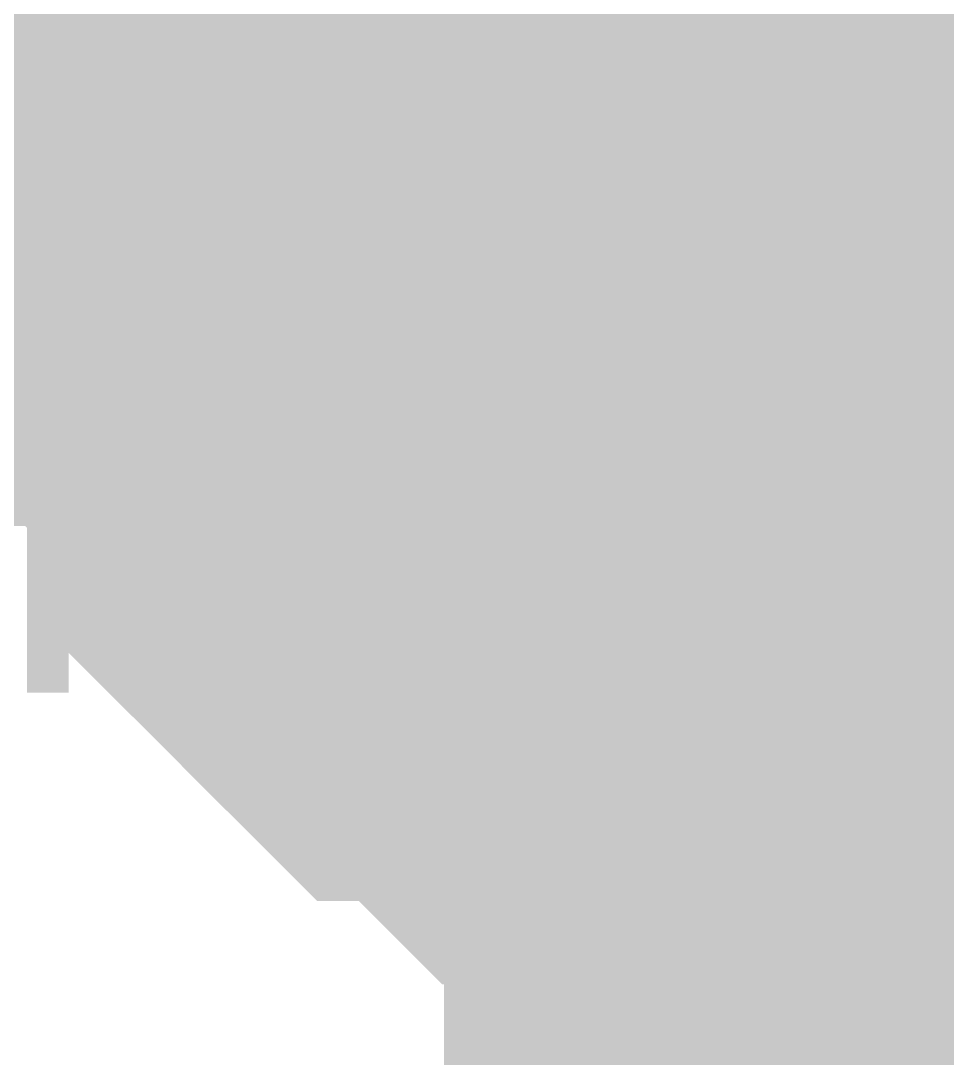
# Model space of a CAD drawing. Header units: inches. Extents: x 0 to 841, y 0 to 594.
# Drawn here: x 774.189 to 775.186, y 476.534 to 477.651 of the extents above; entities that cross this region are included whole.
import ezdxf

# ---------------------------------------------------------------- set-up
doc = ezdxf.new("R2010")
doc.units = ezdxf.units.IN
doc.layers.add('Sheet', color=255, linetype='Continuous')

msp = doc.modelspace()

# ---------------------------------------------------------------- linework, layer by layer
at = {"layer": 'Sheet'}
for points in [[(775.019, 477.4819, 0.7493, 0.7493, 0), (775.019, 479.9973, 0.7493, 0.7493, 0)], [(774.2554, 477.4819, 0.2997, 0.2997, 0), (774.2554, 477.5268, 0.2997, 0.2997, 0), (774.2554, 477.5717, 0.2997, 0.2997, 0), (774.2554, 477.5717, 0.2997, 0.2997, 0), (774.2554, 477.6166, 0.2997, 0.2997, 0), (774.2554, 477.6615, 0.2997, 0.2997, 0), (774.3003, 477.7064, 0.2997, 0.2997, 0), (774.3003, 477.7514, 0.2997, 0.2997, 0), (774.3003, 477.7514, 0.2997, 0.2997, 0), (774.3452, 477.7963, 0.2997, 0.2997, 0), (774.3452, 477.8412, 0.2997, 0.2997, 0)], [(774.2554, 477.4819, 0.2997, 0.2997, 0), (774.2554, 477.5268, 0.2997, 0.2997, 0), (774.2554, 477.5717, 0.2997, 0.2997, 0), (774.2554, 477.5717, 0.2997, 0.2997, 0), (774.2554, 477.6166, 0.2997, 0.2997, 0), (774.2554, 477.6615, 0.2997, 0.2997, 0), (774.3003, 477.7064, 0.2997, 0.2997, 0), (774.3003, 477.7514, 0.2997, 0.2997, 0), (774.3003, 477.7514, 0.2997, 0.2997, 0), (774.3452, 477.7963, 0.2997, 0.2997, 0), (774.3452, 477.8412, 0.2997, 0.2997, 0)], [(774.2554, 477.4819, 0.2997, 0.2997, 0), (774.2554, 477.5268, 0.2997, 0.2997, 0), (774.2554, 477.5717, 0.2997, 0.2997, 0), (774.2554, 477.5717, 0.2997, 0.2997, 0), (774.2554, 477.6166, 0.2997, 0.2997, 0), (774.2554, 477.6615, 0.2997, 0.2997, 0), (774.3003, 477.7064, 0.2997, 0.2997, 0), (774.3003, 477.7514, 0.2997, 0.2997, 0), (774.3003, 477.7514, 0.2997, 0.2997, 0), (774.3452, 477.7963, 0.2997, 0.2997, 0), (774.3452, 477.8412, 0.2997, 0.2997, 0)], [(774.2554, 477.4819, 0.2997, 0.2997, 0), (774.2554, 477.5268, 0.2997, 0.2997, 0), (774.2554, 477.5717, 0.2997, 0.2997, 0), (774.2554, 477.5717, 0.2997, 0.2997, 0), (774.2554, 477.6166, 0.2997, 0.2997, 0), (774.2554, 477.6615, 0.2997, 0.2997, 0), (774.3003, 477.7064, 0.2997, 0.2997, 0), (774.3003, 477.7514, 0.2997, 0.2997, 0), (774.3003, 477.7514, 0.2997, 0.2997, 0), (774.3452, 477.7963, 0.2997, 0.2997, 0), (774.3452, 477.8412, 0.2997, 0.2997, 0)], [(774.48, 477.4819, 0.2997, 0.2997, 0), (774.48, 477.5268, 0.2997, 0.2997, 0), (774.48, 477.5268, 0.2997, 0.2997, 0), (774.48, 477.5717, 0.2997, 0.2997, 0), (774.48, 477.5717, 0.2997, 0.2997, 0), (774.48, 477.6166, 0.2997, 0.2997, 0), (774.5249, 477.6166, 0.2997, 0.2997, 0), (774.5249, 477.6615, 0.2997, 0.2997, 0), (774.5249, 477.6615, 0.2997, 0.2997, 0), (774.5249, 477.7064, 0.2997, 0.2997, 0), (774.5249, 477.7064, 0.2997, 0.2997, 0), (774.5698, 477.7514, 0.2997, 0.2997, 0), (774.5698, 477.7514, 0.2997, 0.2997, 0), (774.5698, 477.7963, 0.2997, 0.2997, 0), (774.6147, 477.7963, 0.2997, 0.2997, 0), (774.6147, 477.7963, 0.2997, 0.2997, 0), (774.6147, 477.8412, 0.2997, 0.2997, 0)], [(774.48, 477.4819, 0.2997, 0.2997, 0), (774.48, 477.5268, 0.2997, 0.2997, 0), (774.48, 477.5268, 0.2997, 0.2997, 0), (774.48, 477.5717, 0.2997, 0.2997, 0), (774.48, 477.5717, 0.2997, 0.2997, 0), (774.48, 477.6166, 0.2997, 0.2997, 0), (774.5249, 477.6166, 0.2997, 0.2997, 0), (774.5249, 477.6615, 0.2997, 0.2997, 0), (774.5249, 477.6615, 0.2997, 0.2997, 0), (774.5249, 477.7064, 0.2997, 0.2997, 0), (774.5249, 477.7064, 0.2997, 0.2997, 0), (774.5698, 477.7514, 0.2997, 0.2997, 0), (774.5698, 477.7514, 0.2997, 0.2997, 0), (774.5698, 477.7963, 0.2997, 0.2997, 0), (774.6147, 477.7963, 0.2997, 0.2997, 0), (774.6147, 477.7963, 0.2997, 0.2997, 0), (774.6147, 477.8412, 0.2997, 0.2997, 0)], [(774.48, 477.4819, 0.2997, 0.2997, 0), (774.48, 477.5268, 0.2997, 0.2997, 0), (774.48, 477.5268, 0.2997, 0.2997, 0), (774.48, 477.5717, 0.2997, 0.2997, 0), (774.48, 477.5717, 0.2997, 0.2997, 0), (774.48, 477.6166, 0.2997, 0.2997, 0), (774.5249, 477.6166, 0.2997, 0.2997, 0), (774.5249, 477.6615, 0.2997, 0.2997, 0), (774.5249, 477.6615, 0.2997, 0.2997, 0), (774.5249, 477.7064, 0.2997, 0.2997, 0), (774.5249, 477.7064, 0.2997, 0.2997, 0), (774.5698, 477.7514, 0.2997, 0.2997, 0), (774.5698, 477.7514, 0.2997, 0.2997, 0), (774.5698, 477.7963, 0.2997, 0.2997, 0), (774.6147, 477.7963, 0.2997, 0.2997, 0), (774.6147, 477.7963, 0.2997, 0.2997, 0), (774.6147, 477.8412, 0.2997, 0.2997, 0)], [(752.5162, 477.4819, 0.7493, 0.7493, 0), (760.0171, 477.4819, 0.7493, 0.7493, 0), (775.019, 477.4819, 0.7493, 0.7493, 0)], [(775.019, 477.4819, 0.7493, 0.7493, 0), (775.019, 471.9569, 0.7493, 0.7493, 0)], [(774.2554, 477.4819, 0.0991, 0.0991, 0), (774.2554, 477.5268, 0.0991, 0.0991, 0), (774.2554, 477.5717, 0.0991, 0.0991, 0), (774.2554, 477.5717, 0.0991, 0.0991, 0), (774.2554, 477.6166, 0.0991, 0.0991, 0), (774.2554, 477.6615, 0.0991, 0.0991, 0), (774.3003, 477.7064, 0.0991, 0.0991, 0)], [(774.2554, 477.4819, 0.0991, 0.0991, 0), (774.2554, 477.5268, 0.0991, 0.0991, 0), (774.2554, 477.5717, 0.0991, 0.0991, 0), (774.2554, 477.5717, 0.0991, 0.0991, 0), (774.2554, 477.6166, 0.0991, 0.0991, 0), (774.2554, 477.6615, 0.0991, 0.0991, 0), (774.3003, 477.7064, 0.0991, 0.0991, 0)], [(774.2554, 477.4819, 0.0991, 0.0991, 0), (774.2554, 477.5268, 0.0991, 0.0991, 0), (774.2554, 477.5717, 0.0991, 0.0991, 0), (774.2554, 477.5717, 0.0991, 0.0991, 0), (774.2554, 477.6166, 0.0991, 0.0991, 0), (774.2554, 477.6615, 0.0991, 0.0991, 0), (774.3003, 477.7064, 0.0991, 0.0991, 0)], [(774.2554, 477.4819, 0.0991, 0.0991, 0), (774.2554, 477.5268, 0.0991, 0.0991, 0), (774.2554, 477.5717, 0.0991, 0.0991, 0), (774.2554, 477.5717, 0.0991, 0.0991, 0), (774.2554, 477.6166, 0.0991, 0.0991, 0), (774.2554, 477.6615, 0.0991, 0.0991, 0), (774.3003, 477.7064, 0.0991, 0.0991, 0)], [(774.48, 477.4819, 0.0991, 0.0991, 0), (774.48, 477.5268, 0.0991, 0.0991, 0), (774.48, 477.5268, 0.0991, 0.0991, 0), (774.48, 477.5717, 0.0991, 0.0991, 0), (774.48, 477.5717, 0.0991, 0.0991, 0), (774.48, 477.6166, 0.0991, 0.0991, 0), (774.5249, 477.6166, 0.0991, 0.0991, 0), (774.5249, 477.6615, 0.0991, 0.0991, 0), (774.5249, 477.6615, 0.0991, 0.0991, 0), (774.5249, 477.7064, 0.0991, 0.0991, 0)], [(774.48, 477.4819, 0.0991, 0.0991, 0), (774.48, 477.5268, 0.0991, 0.0991, 0), (774.48, 477.5268, 0.0991, 0.0991, 0), (774.48, 477.5717, 0.0991, 0.0991, 0), (774.48, 477.5717, 0.0991, 0.0991, 0), (774.48, 477.6166, 0.0991, 0.0991, 0), (774.5249, 477.6166, 0.0991, 0.0991, 0), (774.5249, 477.6615, 0.0991, 0.0991, 0), (774.5249, 477.6615, 0.0991, 0.0991, 0), (774.5249, 477.7064, 0.0991, 0.0991, 0)], [(774.48, 477.4819, 0.0991, 0.0991, 0), (774.48, 477.5268, 0.0991, 0.0991, 0), (774.48, 477.5268, 0.0991, 0.0991, 0), (774.48, 477.5717, 0.0991, 0.0991, 0), (774.48, 477.5717, 0.0991, 0.0991, 0), (774.48, 477.6166, 0.0991, 0.0991, 0), (774.5249, 477.6166, 0.0991, 0.0991, 0), (774.5249, 477.6615, 0.0991, 0.0991, 0), (774.5249, 477.6615, 0.0991, 0.0991, 0), (774.5249, 477.7064, 0.0991, 0.0991, 0)], [(775.019, 476.7182, 0.2997, 0.2997, 0), (774.974, 476.7182, 0.2997, 0.2997, 0), (774.9291, 476.7182, 0.2997, 0.2997, 0), (774.8842, 476.7182, 0.2997, 0.2997, 0), (774.8393, 476.7182, 0.2997, 0.2997, 0), (774.8393, 476.7632, 0.2997, 0.2997, 0), (774.7944, 476.7632, 0.2997, 0.2997, 0), (774.7495, 476.7632, 0.2997, 0.2997, 0), (774.7045, 476.7632, 0.2997, 0.2997, 0), (774.6596, 476.8081, 0.2997, 0.2997, 0), (774.6596, 476.8081, 0.2997, 0.2997, 0), (774.6147, 476.853, 0.2997, 0.2997, 0), (774.5698, 476.853, 0.2997, 0.2997, 0), (774.5698, 476.853, 0.2997, 0.2997, 0), (774.5249, 476.8979, 0.2997, 0.2997, 0), (774.48, 476.9428, 0.2997, 0.2997, 0), (774.48, 476.9428, 0.2997, 0.2997, 0), (774.4351, 476.9878, 0.2997, 0.2997, 0), (774.4351, 476.9878, 0.2997, 0.2997, 0), (774.3901, 477.0327, 0.2997, 0.2997, 0), (774.3901, 477.0776, 0.2997, 0.2997, 0), (774.3452, 477.0776, 0.2997, 0.2997, 0), (774.3452, 477.1225, 0.2997, 0.2997, 0), (774.3452, 477.1674, 0.2997, 0.2997, 0), (774.3003, 477.2123, 0.2997, 0.2997, 0), (774.3003, 477.2123, 0.2997, 0.2997, 0), (774.3003, 477.2573, 0.2997, 0.2997, 0), (774.2554, 477.3022, 0.2997, 0.2997, 0), (774.2554, 477.3471, 0.2997, 0.2997, 0), (774.2554, 477.392, 0.2997, 0.2997, 0), (774.2554, 477.392, 0.2997, 0.2997, 0), (774.2554, 477.4369, 0.2997, 0.2997, 0), (774.2554, 477.4819, 0.2997, 0.2997, 0)], [(774.2554, 477.4819, 0.2997, 0.2997, 0), (774.2554, 477.4819, 0.2997, 0.2997, 0)], [(775.019, 476.7182, 0.2997, 0.2997, 0), (774.974, 476.7182, 0.2997, 0.2997, 0), (774.9291, 476.7182, 0.2997, 0.2997, 0), (774.8842, 476.7182, 0.2997, 0.2997, 0), (774.8393, 476.7182, 0.2997, 0.2997, 0), (774.8393, 476.7632, 0.2997, 0.2997, 0), (774.7944, 476.7632, 0.2997, 0.2997, 0), (774.7495, 476.7632, 0.2997, 0.2997, 0), (774.7045, 476.7632, 0.2997, 0.2997, 0), (774.6596, 476.8081, 0.2997, 0.2997, 0), (774.6596, 476.8081, 0.2997, 0.2997, 0), (774.6147, 476.853, 0.2997, 0.2997, 0), (774.5698, 476.853, 0.2997, 0.2997, 0), (774.5698, 476.853, 0.2997, 0.2997, 0), (774.5249, 476.8979, 0.2997, 0.2997, 0), (774.48, 476.9428, 0.2997, 0.2997, 0), (774.48, 476.9428, 0.2997, 0.2997, 0), (774.4351, 476.9878, 0.2997, 0.2997, 0), (774.4351, 476.9878, 0.2997, 0.2997, 0), (774.3901, 477.0327, 0.2997, 0.2997, 0), (774.3901, 477.0776, 0.2997, 0.2997, 0), (774.3452, 477.0776, 0.2997, 0.2997, 0), (774.3452, 477.1225, 0.2997, 0.2997, 0), (774.3452, 477.1674, 0.2997, 0.2997, 0), (774.3003, 477.2123, 0.2997, 0.2997, 0), (774.3003, 477.2123, 0.2997, 0.2997, 0), (774.3003, 477.2573, 0.2997, 0.2997, 0), (774.2554, 477.3022, 0.2997, 0.2997, 0), (774.2554, 477.3471, 0.2997, 0.2997, 0), (774.2554, 477.392, 0.2997, 0.2997, 0), (774.2554, 477.392, 0.2997, 0.2997, 0), (774.2554, 477.4369, 0.2997, 0.2997, 0), (774.2554, 477.4819, 0.2997, 0.2997, 0)], [(774.2554, 477.4819, 0.2997, 0.2997, 0), (774.2554, 477.4819, 0.2997, 0.2997, 0)], [(775.019, 476.7182, 0.2997, 0.2997, 0), (774.974, 476.7182, 0.2997, 0.2997, 0), (774.9291, 476.7182, 0.2997, 0.2997, 0), (774.8842, 476.7182, 0.2997, 0.2997, 0), (774.8393, 476.7182, 0.2997, 0.2997, 0), (774.8393, 476.7632, 0.2997, 0.2997, 0), (774.7944, 476.7632, 0.2997, 0.2997, 0), (774.7495, 476.7632, 0.2997, 0.2997, 0), (774.7045, 476.7632, 0.2997, 0.2997, 0), (774.6596, 476.8081, 0.2997, 0.2997, 0), (774.6596, 476.8081, 0.2997, 0.2997, 0), (774.6147, 476.853, 0.2997, 0.2997, 0), (774.5698, 476.853, 0.2997, 0.2997, 0), (774.5698, 476.853, 0.2997, 0.2997, 0), (774.5249, 476.8979, 0.2997, 0.2997, 0), (774.48, 476.9428, 0.2997, 0.2997, 0), (774.48, 476.9428, 0.2997, 0.2997, 0), (774.4351, 476.9878, 0.2997, 0.2997, 0), (774.4351, 476.9878, 0.2997, 0.2997, 0), (774.3901, 477.0327, 0.2997, 0.2997, 0), (774.3901, 477.0776, 0.2997, 0.2997, 0), (774.3452, 477.0776, 0.2997, 0.2997, 0), (774.3452, 477.1225, 0.2997, 0.2997, 0), (774.3452, 477.1674, 0.2997, 0.2997, 0), (774.3003, 477.2123, 0.2997, 0.2997, 0), (774.3003, 477.2123, 0.2997, 0.2997, 0), (774.3003, 477.2573, 0.2997, 0.2997, 0), (774.2554, 477.3022, 0.2997, 0.2997, 0), (774.2554, 477.3471, 0.2997, 0.2997, 0), (774.2554, 477.392, 0.2997, 0.2997, 0), (774.2554, 477.392, 0.2997, 0.2997, 0), (774.2554, 477.4369, 0.2997, 0.2997, 0), (774.2554, 477.4819, 0.2997, 0.2997, 0)], [(774.2554, 477.4819, 0.2997, 0.2997, 0), (774.2554, 477.4819, 0.2997, 0.2997, 0)], [(775.019, 476.7182, 0.2997, 0.2997, 0), (774.974, 476.7182, 0.2997, 0.2997, 0), (774.9291, 476.7182, 0.2997, 0.2997, 0), (774.8842, 476.7182, 0.2997, 0.2997, 0), (774.8393, 476.7182, 0.2997, 0.2997, 0), (774.8393, 476.7632, 0.2997, 0.2997, 0), (774.7944, 476.7632, 0.2997, 0.2997, 0), (774.7495, 476.7632, 0.2997, 0.2997, 0), (774.7045, 476.7632, 0.2997, 0.2997, 0), (774.6596, 476.8081, 0.2997, 0.2997, 0), (774.6596, 476.8081, 0.2997, 0.2997, 0), (774.6147, 476.853, 0.2997, 0.2997, 0), (774.5698, 476.853, 0.2997, 0.2997, 0), (774.5698, 476.853, 0.2997, 0.2997, 0), (774.5249, 476.8979, 0.2997, 0.2997, 0), (774.48, 476.9428, 0.2997, 0.2997, 0), (774.48, 476.9428, 0.2997, 0.2997, 0), (774.4351, 476.9878, 0.2997, 0.2997, 0), (774.4351, 476.9878, 0.2997, 0.2997, 0), (774.3901, 477.0327, 0.2997, 0.2997, 0), (774.3901, 477.0776, 0.2997, 0.2997, 0), (774.3452, 477.0776, 0.2997, 0.2997, 0), (774.3452, 477.1225, 0.2997, 0.2997, 0), (774.3452, 477.1674, 0.2997, 0.2997, 0), (774.3003, 477.2123, 0.2997, 0.2997, 0), (774.3003, 477.2123, 0.2997, 0.2997, 0), (774.3003, 477.2573, 0.2997, 0.2997, 0), (774.2554, 477.3022, 0.2997, 0.2997, 0), (774.2554, 477.3471, 0.2997, 0.2997, 0), (774.2554, 477.392, 0.2997, 0.2997, 0), (774.2554, 477.392, 0.2997, 0.2997, 0), (774.2554, 477.4369, 0.2997, 0.2997, 0), (774.2554, 477.4819, 0.2997, 0.2997, 0)], [(774.2554, 477.4819, 0.2997, 0.2997, 0), (774.2554, 477.4819, 0.2997, 0.2997, 0)], [(775.019, 476.9878, 0.2997, 0.2997, 0), (774.974, 476.9878, 0.2997, 0.2997, 0), (774.974, 476.9878, 0.2997, 0.2997, 0), (774.9291, 476.9878, 0.2997, 0.2997, 0), (774.8842, 476.9878, 0.2997, 0.2997, 0), (774.8842, 476.9878, 0.2997, 0.2997, 0), (774.8393, 477.0327, 0.2997, 0.2997, 0), (774.8393, 477.0327, 0.2997, 0.2997, 0), (774.7944, 477.0327, 0.2997, 0.2997, 0), (774.7944, 477.0327, 0.2997, 0.2997, 0), (774.7495, 477.0327, 0.2997, 0.2997, 0), (774.7495, 477.0776, 0.2997, 0.2997, 0), (774.7045, 477.0776, 0.2997, 0.2997, 0), (774.7045, 477.0776, 0.2997, 0.2997, 0), (774.6596, 477.1225, 0.2997, 0.2997, 0), (774.6596, 477.1225, 0.2997, 0.2997, 0), (774.6147, 477.1225, 0.2997, 0.2997, 0), (774.6147, 477.1674, 0.2997, 0.2997, 0), (774.6147, 477.1674, 0.2997, 0.2997, 0), (774.5698, 477.1674, 0.2997, 0.2997, 0), (774.5698, 477.2123, 0.2997, 0.2997, 0), (774.5698, 477.2123, 0.2997, 0.2997, 0), (774.5249, 477.2573, 0.2997, 0.2997, 0), (774.5249, 477.2573, 0.2997, 0.2997, 0), (774.5249, 477.3022, 0.2997, 0.2997, 0), (774.5249, 477.3022, 0.2997, 0.2997, 0), (774.5249, 477.3471, 0.2997, 0.2997, 0), (774.48, 477.3471, 0.2997, 0.2997, 0), (774.48, 477.392, 0.2997, 0.2997, 0), (774.48, 477.392, 0.2997, 0.2997, 0), (774.48, 477.4369, 0.2997, 0.2997, 0), (774.48, 477.4369, 0.2997, 0.2997, 0), (774.48, 477.4819, 0.2997, 0.2997, 0)], [(774.48, 477.4819, 0.2997, 0.2997, 0), (774.48, 477.4819, 0.2997, 0.2997, 0)], [(775.019, 476.9878, 0.2997, 0.2997, 0), (774.974, 476.9878, 0.2997, 0.2997, 0), (774.974, 476.9878, 0.2997, 0.2997, 0), (774.9291, 476.9878, 0.2997, 0.2997, 0), (774.8842, 476.9878, 0.2997, 0.2997, 0), (774.8842, 476.9878, 0.2997, 0.2997, 0), (774.8393, 477.0327, 0.2997, 0.2997, 0), (774.8393, 477.0327, 0.2997, 0.2997, 0), (774.7944, 477.0327, 0.2997, 0.2997, 0), (774.7944, 477.0327, 0.2997, 0.2997, 0), (774.7495, 477.0327, 0.2997, 0.2997, 0), (774.7495, 477.0776, 0.2997, 0.2997, 0), (774.7045, 477.0776, 0.2997, 0.2997, 0), (774.7045, 477.0776, 0.2997, 0.2997, 0), (774.6596, 477.1225, 0.2997, 0.2997, 0), (774.6596, 477.1225, 0.2997, 0.2997, 0), (774.6147, 477.1225, 0.2997, 0.2997, 0), (774.6147, 477.1674, 0.2997, 0.2997, 0), (774.6147, 477.1674, 0.2997, 0.2997, 0), (774.5698, 477.1674, 0.2997, 0.2997, 0), (774.5698, 477.2123, 0.2997, 0.2997, 0), (774.5698, 477.2123, 0.2997, 0.2997, 0), (774.5249, 477.2573, 0.2997, 0.2997, 0), (774.5249, 477.2573, 0.2997, 0.2997, 0), (774.5249, 477.3022, 0.2997, 0.2997, 0), (774.5249, 477.3022, 0.2997, 0.2997, 0), (774.5249, 477.3471, 0.2997, 0.2997, 0), (774.48, 477.3471, 0.2997, 0.2997, 0), (774.48, 477.392, 0.2997, 0.2997, 0), (774.48, 477.392, 0.2997, 0.2997, 0), (774.48, 477.4369, 0.2997, 0.2997, 0), (774.48, 477.4369, 0.2997, 0.2997, 0), (774.48, 477.4819, 0.2997, 0.2997, 0)], [(774.48, 477.4819, 0.2997, 0.2997, 0), (774.48, 477.4819, 0.2997, 0.2997, 0)], [(775.019, 476.9878, 0.2997, 0.2997, 0), (774.974, 476.9878, 0.2997, 0.2997, 0), (774.974, 476.9878, 0.2997, 0.2997, 0), (774.9291, 476.9878, 0.2997, 0.2997, 0), (774.8842, 476.9878, 0.2997, 0.2997, 0), (774.8842, 476.9878, 0.2997, 0.2997, 0), (774.8393, 477.0327, 0.2997, 0.2997, 0), (774.8393, 477.0327, 0.2997, 0.2997, 0), (774.7944, 477.0327, 0.2997, 0.2997, 0), (774.7944, 477.0327, 0.2997, 0.2997, 0), (774.7495, 477.0327, 0.2997, 0.2997, 0), (774.7495, 477.0776, 0.2997, 0.2997, 0), (774.7045, 477.0776, 0.2997, 0.2997, 0), (774.7045, 477.0776, 0.2997, 0.2997, 0), (774.6596, 477.1225, 0.2997, 0.2997, 0), (774.6596, 477.1225, 0.2997, 0.2997, 0), (774.6147, 477.1225, 0.2997, 0.2997, 0), (774.6147, 477.1674, 0.2997, 0.2997, 0), (774.6147, 477.1674, 0.2997, 0.2997, 0), (774.5698, 477.1674, 0.2997, 0.2997, 0), (774.5698, 477.2123, 0.2997, 0.2997, 0), (774.5698, 477.2123, 0.2997, 0.2997, 0), (774.5249, 477.2573, 0.2997, 0.2997, 0), (774.5249, 477.2573, 0.2997, 0.2997, 0), (774.5249, 477.3022, 0.2997, 0.2997, 0), (774.5249, 477.3022, 0.2997, 0.2997, 0), (774.5249, 477.3471, 0.2997, 0.2997, 0), (774.48, 477.3471, 0.2997, 0.2997, 0), (774.48, 477.392, 0.2997, 0.2997, 0), (774.48, 477.392, 0.2997, 0.2997, 0), (774.48, 477.4369, 0.2997, 0.2997, 0), (774.48, 477.4369, 0.2997, 0.2997, 0), (774.48, 477.4819, 0.2997, 0.2997, 0)], [(774.48, 477.4819, 0.2997, 0.2997, 0), (774.48, 477.4819, 0.2997, 0.2997, 0)], [(775.019, 472.4959, 0.2997, 0.2997, 0), (775.019, 477.4819, 0.2997, 0.2997, 0)], [(775.019, 476.7182, 0.0991, 0.0991, 0), (774.974, 476.7182, 0.0991, 0.0991, 0), (774.9291, 476.7182, 0.0991, 0.0991, 0), (774.8842, 476.7182, 0.0991, 0.0991, 0), (774.8393, 476.7182, 0.0991, 0.0991, 0), (774.8393, 476.7632, 0.0991, 0.0991, 0), (774.7944, 476.7632, 0.0991, 0.0991, 0), (774.7495, 476.7632, 0.0991, 0.0991, 0), (774.7045, 476.7632, 0.0991, 0.0991, 0), (774.6596, 476.8081, 0.0991, 0.0991, 0), (774.6596, 476.8081, 0.0991, 0.0991, 0), (774.6147, 476.853, 0.0991, 0.0991, 0), (774.5698, 476.853, 0.0991, 0.0991, 0), (774.5698, 476.853, 0.0991, 0.0991, 0), (774.5249, 476.8979, 0.0991, 0.0991, 0), (774.48, 476.9428, 0.0991, 0.0991, 0), (774.48, 476.9428, 0.0991, 0.0991, 0), (774.4351, 476.9878, 0.0991, 0.0991, 0), (774.4351, 476.9878, 0.0991, 0.0991, 0), (774.3901, 477.0327, 0.0991, 0.0991, 0), (774.3901, 477.0776, 0.0991, 0.0991, 0), (774.3452, 477.0776, 0.0991, 0.0991, 0), (774.3452, 477.1225, 0.0991, 0.0991, 0), (774.3452, 477.1674, 0.0991, 0.0991, 0), (774.3003, 477.2123, 0.0991, 0.0991, 0), (774.3003, 477.2123, 0.0991, 0.0991, 0), (774.3003, 477.2573, 0.0991, 0.0991, 0), (774.2554, 477.3022, 0.0991, 0.0991, 0), (774.2554, 477.3471, 0.0991, 0.0991, 0), (774.2554, 477.392, 0.0991, 0.0991, 0), (774.2554, 477.392, 0.0991, 0.0991, 0), (774.2554, 477.4369, 0.0991, 0.0991, 0), (774.2554, 477.4819, 0.0991, 0.0991, 0)], [(774.2554, 477.4819, 0.0991, 0.0991, 0), (774.2554, 477.4819, 0.0991, 0.0991, 0)], [(775.019, 476.7182, 0.0991, 0.0991, 0), (774.974, 476.7182, 0.0991, 0.0991, 0), (774.9291, 476.7182, 0.0991, 0.0991, 0), (774.8842, 476.7182, 0.0991, 0.0991, 0), (774.8393, 476.7182, 0.0991, 0.0991, 0), (774.8393, 476.7632, 0.0991, 0.0991, 0), (774.7944, 476.7632, 0.0991, 0.0991, 0), (774.7495, 476.7632, 0.0991, 0.0991, 0), (774.7045, 476.7632, 0.0991, 0.0991, 0), (774.6596, 476.8081, 0.0991, 0.0991, 0), (774.6596, 476.8081, 0.0991, 0.0991, 0), (774.6147, 476.853, 0.0991, 0.0991, 0), (774.5698, 476.853, 0.0991, 0.0991, 0), (774.5698, 476.853, 0.0991, 0.0991, 0), (774.5249, 476.8979, 0.0991, 0.0991, 0), (774.48, 476.9428, 0.0991, 0.0991, 0), (774.48, 476.9428, 0.0991, 0.0991, 0), (774.4351, 476.9878, 0.0991, 0.0991, 0), (774.4351, 476.9878, 0.0991, 0.0991, 0), (774.3901, 477.0327, 0.0991, 0.0991, 0), (774.3901, 477.0776, 0.0991, 0.0991, 0), (774.3452, 477.0776, 0.0991, 0.0991, 0), (774.3452, 477.1225, 0.0991, 0.0991, 0), (774.3452, 477.1674, 0.0991, 0.0991, 0), (774.3003, 477.2123, 0.0991, 0.0991, 0), (774.3003, 477.2123, 0.0991, 0.0991, 0), (774.3003, 477.2573, 0.0991, 0.0991, 0), (774.2554, 477.3022, 0.0991, 0.0991, 0), (774.2554, 477.3471, 0.0991, 0.0991, 0), (774.2554, 477.392, 0.0991, 0.0991, 0), (774.2554, 477.392, 0.0991, 0.0991, 0), (774.2554, 477.4369, 0.0991, 0.0991, 0), (774.2554, 477.4819, 0.0991, 0.0991, 0)], [(774.2554, 477.4819, 0.0991, 0.0991, 0), (774.2554, 477.4819, 0.0991, 0.0991, 0)], [(775.019, 476.7182, 0.0991, 0.0991, 0), (774.974, 476.7182, 0.0991, 0.0991, 0), (774.9291, 476.7182, 0.0991, 0.0991, 0), (774.8842, 476.7182, 0.0991, 0.0991, 0), (774.8393, 476.7182, 0.0991, 0.0991, 0), (774.8393, 476.7632, 0.0991, 0.0991, 0), (774.7944, 476.7632, 0.0991, 0.0991, 0), (774.7495, 476.7632, 0.0991, 0.0991, 0), (774.7045, 476.7632, 0.0991, 0.0991, 0), (774.6596, 476.8081, 0.0991, 0.0991, 0), (774.6596, 476.8081, 0.0991, 0.0991, 0), (774.6147, 476.853, 0.0991, 0.0991, 0), (774.5698, 476.853, 0.0991, 0.0991, 0), (774.5698, 476.853, 0.0991, 0.0991, 0), (774.5249, 476.8979, 0.0991, 0.0991, 0), (774.48, 476.9428, 0.0991, 0.0991, 0), (774.48, 476.9428, 0.0991, 0.0991, 0), (774.4351, 476.9878, 0.0991, 0.0991, 0), (774.4351, 476.9878, 0.0991, 0.0991, 0), (774.3901, 477.0327, 0.0991, 0.0991, 0), (774.3901, 477.0776, 0.0991, 0.0991, 0), (774.3452, 477.0776, 0.0991, 0.0991, 0), (774.3452, 477.1225, 0.0991, 0.0991, 0), (774.3452, 477.1674, 0.0991, 0.0991, 0), (774.3003, 477.2123, 0.0991, 0.0991, 0), (774.3003, 477.2123, 0.0991, 0.0991, 0), (774.3003, 477.2573, 0.0991, 0.0991, 0), (774.2554, 477.3022, 0.0991, 0.0991, 0), (774.2554, 477.3471, 0.0991, 0.0991, 0), (774.2554, 477.392, 0.0991, 0.0991, 0), (774.2554, 477.392, 0.0991, 0.0991, 0), (774.2554, 477.4369, 0.0991, 0.0991, 0), (774.2554, 477.4819, 0.0991, 0.0991, 0)], [(774.2554, 477.4819, 0.0991, 0.0991, 0), (774.2554, 477.4819, 0.0991, 0.0991, 0)], [(775.019, 476.7182, 0.0991, 0.0991, 0), (774.974, 476.7182, 0.0991, 0.0991, 0), (774.9291, 476.7182, 0.0991, 0.0991, 0), (774.8842, 476.7182, 0.0991, 0.0991, 0), (774.8393, 476.7182, 0.0991, 0.0991, 0), (774.8393, 476.7632, 0.0991, 0.0991, 0), (774.7944, 476.7632, 0.0991, 0.0991, 0), (774.7495, 476.7632, 0.0991, 0.0991, 0), (774.7045, 476.7632, 0.0991, 0.0991, 0), (774.6596, 476.8081, 0.0991, 0.0991, 0), (774.6596, 476.8081, 0.0991, 0.0991, 0), (774.6147, 476.853, 0.0991, 0.0991, 0), (774.5698, 476.853, 0.0991, 0.0991, 0), (774.5698, 476.853, 0.0991, 0.0991, 0), (774.5249, 476.8979, 0.0991, 0.0991, 0), (774.48, 476.9428, 0.0991, 0.0991, 0), (774.48, 476.9428, 0.0991, 0.0991, 0), (774.4351, 476.9878, 0.0991, 0.0991, 0), (774.4351, 476.9878, 0.0991, 0.0991, 0), (774.3901, 477.0327, 0.0991, 0.0991, 0), (774.3901, 477.0776, 0.0991, 0.0991, 0), (774.3452, 477.0776, 0.0991, 0.0991, 0), (774.3452, 477.1225, 0.0991, 0.0991, 0), (774.3452, 477.1674, 0.0991, 0.0991, 0), (774.3003, 477.2123, 0.0991, 0.0991, 0), (774.3003, 477.2123, 0.0991, 0.0991, 0), (774.3003, 477.2573, 0.0991, 0.0991, 0), (774.2554, 477.3022, 0.0991, 0.0991, 0), (774.2554, 477.3471, 0.0991, 0.0991, 0), (774.2554, 477.392, 0.0991, 0.0991, 0), (774.2554, 477.392, 0.0991, 0.0991, 0), (774.2554, 477.4369, 0.0991, 0.0991, 0), (774.2554, 477.4819, 0.0991, 0.0991, 0)], [(774.2554, 477.4819, 0.0991, 0.0991, 0), (774.2554, 477.4819, 0.0991, 0.0991, 0)], [(775.019, 476.9878, 0.0991, 0.0991, 0), (774.974, 476.9878, 0.0991, 0.0991, 0), (774.974, 476.9878, 0.0991, 0.0991, 0), (774.9291, 476.9878, 0.0991, 0.0991, 0), (774.8842, 476.9878, 0.0991, 0.0991, 0), (774.8842, 476.9878, 0.0991, 0.0991, 0), (774.8393, 477.0327, 0.0991, 0.0991, 0), (774.8393, 477.0327, 0.0991, 0.0991, 0), (774.7944, 477.0327, 0.0991, 0.0991, 0), (774.7944, 477.0327, 0.0991, 0.0991, 0), (774.7495, 477.0327, 0.0991, 0.0991, 0), (774.7495, 477.0776, 0.0991, 0.0991, 0), (774.7045, 477.0776, 0.0991, 0.0991, 0), (774.7045, 477.0776, 0.0991, 0.0991, 0), (774.6596, 477.1225, 0.0991, 0.0991, 0), (774.6596, 477.1225, 0.0991, 0.0991, 0), (774.6147, 477.1225, 0.0991, 0.0991, 0), (774.6147, 477.1674, 0.0991, 0.0991, 0), (774.6147, 477.1674, 0.0991, 0.0991, 0), (774.5698, 477.1674, 0.0991, 0.0991, 0), (774.5698, 477.2123, 0.0991, 0.0991, 0), (774.5698, 477.2123, 0.0991, 0.0991, 0), (774.5249, 477.2573, 0.0991, 0.0991, 0), (774.5249, 477.2573, 0.0991, 0.0991, 0), (774.5249, 477.3022, 0.0991, 0.0991, 0), (774.5249, 477.3022, 0.0991, 0.0991, 0), (774.5249, 477.3471, 0.0991, 0.0991, 0), (774.48, 477.3471, 0.0991, 0.0991, 0), (774.48, 477.392, 0.0991, 0.0991, 0), (774.48, 477.392, 0.0991, 0.0991, 0), (774.48, 477.4369, 0.0991, 0.0991, 0), (774.48, 477.4369, 0.0991, 0.0991, 0), (774.48, 477.4819, 0.0991, 0.0991, 0)], [(774.48, 477.4819, 0.0991, 0.0991, 0), (774.48, 477.4819, 0.0991, 0.0991, 0)], [(775.019, 476.9878, 0.0991, 0.0991, 0), (774.974, 476.9878, 0.0991, 0.0991, 0), (774.974, 476.9878, 0.0991, 0.0991, 0), (774.9291, 476.9878, 0.0991, 0.0991, 0), (774.8842, 476.9878, 0.0991, 0.0991, 0), (774.8842, 476.9878, 0.0991, 0.0991, 0), (774.8393, 477.0327, 0.0991, 0.0991, 0), (774.8393, 477.0327, 0.0991, 0.0991, 0), (774.7944, 477.0327, 0.0991, 0.0991, 0), (774.7944, 477.0327, 0.0991, 0.0991, 0), (774.7495, 477.0327, 0.0991, 0.0991, 0), (774.7495, 477.0776, 0.0991, 0.0991, 0), (774.7045, 477.0776, 0.0991, 0.0991, 0), (774.7045, 477.0776, 0.0991, 0.0991, 0), (774.6596, 477.1225, 0.0991, 0.0991, 0), (774.6596, 477.1225, 0.0991, 0.0991, 0), (774.6147, 477.1225, 0.0991, 0.0991, 0), (774.6147, 477.1674, 0.0991, 0.0991, 0), (774.6147, 477.1674, 0.0991, 0.0991, 0), (774.5698, 477.1674, 0.0991, 0.0991, 0), (774.5698, 477.2123, 0.0991, 0.0991, 0), (774.5698, 477.2123, 0.0991, 0.0991, 0), (774.5249, 477.2573, 0.0991, 0.0991, 0), (774.5249, 477.2573, 0.0991, 0.0991, 0), (774.5249, 477.3022, 0.0991, 0.0991, 0), (774.5249, 477.3022, 0.0991, 0.0991, 0), (774.5249, 477.3471, 0.0991, 0.0991, 0), (774.48, 477.3471, 0.0991, 0.0991, 0), (774.48, 477.392, 0.0991, 0.0991, 0), (774.48, 477.392, 0.0991, 0.0991, 0), (774.48, 477.4369, 0.0991, 0.0991, 0), (774.48, 477.4369, 0.0991, 0.0991, 0), (774.48, 477.4819, 0.0991, 0.0991, 0)], [(774.48, 477.4819, 0.0991, 0.0991, 0), (774.48, 477.4819, 0.0991, 0.0991, 0)], [(775.019, 476.9878, 0.0991, 0.0991, 0), (774.974, 476.9878, 0.0991, 0.0991, 0), (774.974, 476.9878, 0.0991, 0.0991, 0), (774.9291, 476.9878, 0.0991, 0.0991, 0), (774.8842, 476.9878, 0.0991, 0.0991, 0), (774.8842, 476.9878, 0.0991, 0.0991, 0), (774.8393, 477.0327, 0.0991, 0.0991, 0), (774.8393, 477.0327, 0.0991, 0.0991, 0), (774.7944, 477.0327, 0.0991, 0.0991, 0), (774.7944, 477.0327, 0.0991, 0.0991, 0), (774.7495, 477.0327, 0.0991, 0.0991, 0), (774.7495, 477.0776, 0.0991, 0.0991, 0), (774.7045, 477.0776, 0.0991, 0.0991, 0), (774.7045, 477.0776, 0.0991, 0.0991, 0), (774.6596, 477.1225, 0.0991, 0.0991, 0), (774.6596, 477.1225, 0.0991, 0.0991, 0), (774.6147, 477.1225, 0.0991, 0.0991, 0), (774.6147, 477.1674, 0.0991, 0.0991, 0), (774.6147, 477.1674, 0.0991, 0.0991, 0), (774.5698, 477.1674, 0.0991, 0.0991, 0), (774.5698, 477.2123, 0.0991, 0.0991, 0), (774.5698, 477.2123, 0.0991, 0.0991, 0), (774.5249, 477.2573, 0.0991, 0.0991, 0), (774.5249, 477.2573, 0.0991, 0.0991, 0), (774.5249, 477.3022, 0.0991, 0.0991, 0), (774.5249, 477.3022, 0.0991, 0.0991, 0), (774.5249, 477.3471, 0.0991, 0.0991, 0), (774.48, 477.3471, 0.0991, 0.0991, 0), (774.48, 477.392, 0.0991, 0.0991, 0), (774.48, 477.392, 0.0991, 0.0991, 0), (774.48, 477.4369, 0.0991, 0.0991, 0), (774.48, 477.4369, 0.0991, 0.0991, 0), (774.48, 477.4819, 0.0991, 0.0991, 0)], [(774.48, 477.4819, 0.0991, 0.0991, 0), (774.48, 477.4819, 0.0991, 0.0991, 0)], [(775.3783, 477.1225, 0.2997, 0.2997, 0), (775.3334, 477.1225, 0.2997, 0.2997, 0), (775.3334, 477.1225, 0.2997, 0.2997, 0), (775.3334, 477.0776, 0.2997, 0.2997, 0), (775.2885, 477.0776, 0.2997, 0.2997, 0), (775.2885, 477.0776, 0.2997, 0.2997, 0), (775.2435, 477.0327, 0.2997, 0.2997, 0), (775.2435, 477.0327, 0.2997, 0.2997, 0), (775.1986, 477.0327, 0.2997, 0.2997, 0), (775.1986, 477.0327, 0.2997, 0.2997, 0), (775.1537, 477.0327, 0.2997, 0.2997, 0), (775.1537, 476.9878, 0.2997, 0.2997, 0), (775.1088, 476.9878, 0.2997, 0.2997, 0), (775.1088, 476.9878, 0.2997, 0.2997, 0), (775.0639, 476.9878, 0.2997, 0.2997, 0), (775.0639, 476.9878, 0.2997, 0.2997, 0), (775.019, 476.9878, 0.2997, 0.2997, 0)], [(775.3783, 477.1225, 0.2997, 0.2997, 0), (775.3334, 477.1225, 0.2997, 0.2997, 0), (775.3334, 477.1225, 0.2997, 0.2997, 0), (775.3334, 477.0776, 0.2997, 0.2997, 0), (775.2885, 477.0776, 0.2997, 0.2997, 0), (775.2885, 477.0776, 0.2997, 0.2997, 0), (775.2435, 477.0327, 0.2997, 0.2997, 0), (775.2435, 477.0327, 0.2997, 0.2997, 0), (775.1986, 477.0327, 0.2997, 0.2997, 0), (775.1986, 477.0327, 0.2997, 0.2997, 0), (775.1537, 477.0327, 0.2997, 0.2997, 0), (775.1537, 476.9878, 0.2997, 0.2997, 0), (775.1088, 476.9878, 0.2997, 0.2997, 0), (775.1088, 476.9878, 0.2997, 0.2997, 0), (775.0639, 476.9878, 0.2997, 0.2997, 0), (775.0639, 476.9878, 0.2997, 0.2997, 0), (775.019, 476.9878, 0.2997, 0.2997, 0)], [(775.3783, 477.1225, 0.2997, 0.2997, 0), (775.3334, 477.1225, 0.2997, 0.2997, 0), (775.3334, 477.1225, 0.2997, 0.2997, 0), (775.3334, 477.0776, 0.2997, 0.2997, 0), (775.2885, 477.0776, 0.2997, 0.2997, 0), (775.2885, 477.0776, 0.2997, 0.2997, 0), (775.2435, 477.0327, 0.2997, 0.2997, 0), (775.2435, 477.0327, 0.2997, 0.2997, 0), (775.1986, 477.0327, 0.2997, 0.2997, 0), (775.1986, 477.0327, 0.2997, 0.2997, 0), (775.1537, 477.0327, 0.2997, 0.2997, 0), (775.1537, 476.9878, 0.2997, 0.2997, 0), (775.1088, 476.9878, 0.2997, 0.2997, 0), (775.1088, 476.9878, 0.2997, 0.2997, 0), (775.0639, 476.9878, 0.2997, 0.2997, 0), (775.0639, 476.9878, 0.2997, 0.2997, 0), (775.019, 476.9878, 0.2997, 0.2997, 0)], [(775.2435, 477.0327, 0.0991, 0.0991, 0), (775.1986, 477.0327, 0.0991, 0.0991, 0), (775.1986, 477.0327, 0.0991, 0.0991, 0), (775.1537, 477.0327, 0.0991, 0.0991, 0), (775.1537, 476.9878, 0.0991, 0.0991, 0), (775.1088, 476.9878, 0.0991, 0.0991, 0), (775.1088, 476.9878, 0.0991, 0.0991, 0), (775.0639, 476.9878, 0.0991, 0.0991, 0), (775.0639, 476.9878, 0.0991, 0.0991, 0), (775.019, 476.9878, 0.0991, 0.0991, 0)], [(775.2435, 477.0327, 0.0991, 0.0991, 0), (775.1986, 477.0327, 0.0991, 0.0991, 0), (775.1986, 477.0327, 0.0991, 0.0991, 0), (775.1537, 477.0327, 0.0991, 0.0991, 0), (775.1537, 476.9878, 0.0991, 0.0991, 0), (775.1088, 476.9878, 0.0991, 0.0991, 0), (775.1088, 476.9878, 0.0991, 0.0991, 0), (775.0639, 476.9878, 0.0991, 0.0991, 0), (775.0639, 476.9878, 0.0991, 0.0991, 0), (775.019, 476.9878, 0.0991, 0.0991, 0)], [(775.2435, 477.0327, 0.0991, 0.0991, 0), (775.1986, 477.0327, 0.0991, 0.0991, 0), (775.1986, 477.0327, 0.0991, 0.0991, 0), (775.1537, 477.0327, 0.0991, 0.0991, 0), (775.1537, 476.9878, 0.0991, 0.0991, 0), (775.1088, 476.9878, 0.0991, 0.0991, 0), (775.1088, 476.9878, 0.0991, 0.0991, 0), (775.0639, 476.9878, 0.0991, 0.0991, 0), (775.0639, 476.9878, 0.0991, 0.0991, 0), (775.019, 476.9878, 0.0991, 0.0991, 0)], [(775.3783, 476.8081, 0.2997, 0.2997, 0), (775.3334, 476.8081, 0.2997, 0.2997, 0), (775.2885, 476.7632, 0.2997, 0.2997, 0), (775.2885, 476.7632, 0.2997, 0.2997, 0), (775.2435, 476.7632, 0.2997, 0.2997, 0), (775.1986, 476.7632, 0.2997, 0.2997, 0), (775.1537, 476.7182, 0.2997, 0.2997, 0), (775.1088, 476.7182, 0.2997, 0.2997, 0), (775.1088, 476.7182, 0.2997, 0.2997, 0), (775.0639, 476.7182, 0.2997, 0.2997, 0), (775.019, 476.7182, 0.2997, 0.2997, 0)], [(775.3783, 476.8081, 0.2997, 0.2997, 0), (775.3334, 476.8081, 0.2997, 0.2997, 0), (775.2885, 476.7632, 0.2997, 0.2997, 0), (775.2885, 476.7632, 0.2997, 0.2997, 0), (775.2435, 476.7632, 0.2997, 0.2997, 0), (775.1986, 476.7632, 0.2997, 0.2997, 0), (775.1537, 476.7182, 0.2997, 0.2997, 0), (775.1088, 476.7182, 0.2997, 0.2997, 0), (775.1088, 476.7182, 0.2997, 0.2997, 0), (775.0639, 476.7182, 0.2997, 0.2997, 0), (775.019, 476.7182, 0.2997, 0.2997, 0)], [(775.3783, 476.8081, 0.2997, 0.2997, 0), (775.3334, 476.8081, 0.2997, 0.2997, 0), (775.2885, 476.7632, 0.2997, 0.2997, 0), (775.2885, 476.7632, 0.2997, 0.2997, 0), (775.2435, 476.7632, 0.2997, 0.2997, 0), (775.1986, 476.7632, 0.2997, 0.2997, 0), (775.1537, 476.7182, 0.2997, 0.2997, 0), (775.1088, 476.7182, 0.2997, 0.2997, 0), (775.1088, 476.7182, 0.2997, 0.2997, 0), (775.0639, 476.7182, 0.2997, 0.2997, 0), (775.019, 476.7182, 0.2997, 0.2997, 0)], [(775.3783, 476.8081, 0.2997, 0.2997, 0), (775.3334, 476.8081, 0.2997, 0.2997, 0), (775.2885, 476.7632, 0.2997, 0.2997, 0), (775.2885, 476.7632, 0.2997, 0.2997, 0), (775.2435, 476.7632, 0.2997, 0.2997, 0), (775.1986, 476.7632, 0.2997, 0.2997, 0), (775.1537, 476.7182, 0.2997, 0.2997, 0), (775.1088, 476.7182, 0.2997, 0.2997, 0), (775.1088, 476.7182, 0.2997, 0.2997, 0), (775.0639, 476.7182, 0.2997, 0.2997, 0), (775.019, 476.7182, 0.2997, 0.2997, 0)], [(775.2435, 476.7632, 0.0991, 0.0991, 0), (775.1986, 476.7632, 0.0991, 0.0991, 0), (775.1537, 476.7182, 0.0991, 0.0991, 0), (775.1088, 476.7182, 0.0991, 0.0991, 0), (775.1088, 476.7182, 0.0991, 0.0991, 0), (775.0639, 476.7182, 0.0991, 0.0991, 0), (775.019, 476.7182, 0.0991, 0.0991, 0)], [(775.2435, 476.7632, 0.0991, 0.0991, 0), (775.1986, 476.7632, 0.0991, 0.0991, 0), (775.1537, 476.7182, 0.0991, 0.0991, 0), (775.1088, 476.7182, 0.0991, 0.0991, 0), (775.1088, 476.7182, 0.0991, 0.0991, 0), (775.0639, 476.7182, 0.0991, 0.0991, 0), (775.019, 476.7182, 0.0991, 0.0991, 0)], [(775.2435, 476.7632, 0.0991, 0.0991, 0), (775.1986, 476.7632, 0.0991, 0.0991, 0), (775.1537, 476.7182, 0.0991, 0.0991, 0), (775.1088, 476.7182, 0.0991, 0.0991, 0), (775.1088, 476.7182, 0.0991, 0.0991, 0), (775.0639, 476.7182, 0.0991, 0.0991, 0), (775.019, 476.7182, 0.0991, 0.0991, 0)], [(775.2435, 476.7632, 0.0991, 0.0991, 0), (775.1986, 476.7632, 0.0991, 0.0991, 0), (775.1537, 476.7182, 0.0991, 0.0991, 0), (775.1088, 476.7182, 0.0991, 0.0991, 0), (775.1088, 476.7182, 0.0991, 0.0991, 0), (775.0639, 476.7182, 0.0991, 0.0991, 0), (775.019, 476.7182, 0.0991, 0.0991, 0)]]:
    msp.add_lwpolyline(points, format="xyseb", dxfattribs=at)
msp.add_lwpolyline([(774.7459, 477.4996, 0.508, 0.508, 1), (775.2539, 477.4996, 0.508, 0.508, 1)], format="xyseb", close=True, dxfattribs=at)

doc.saveas('drawing.dxf')
